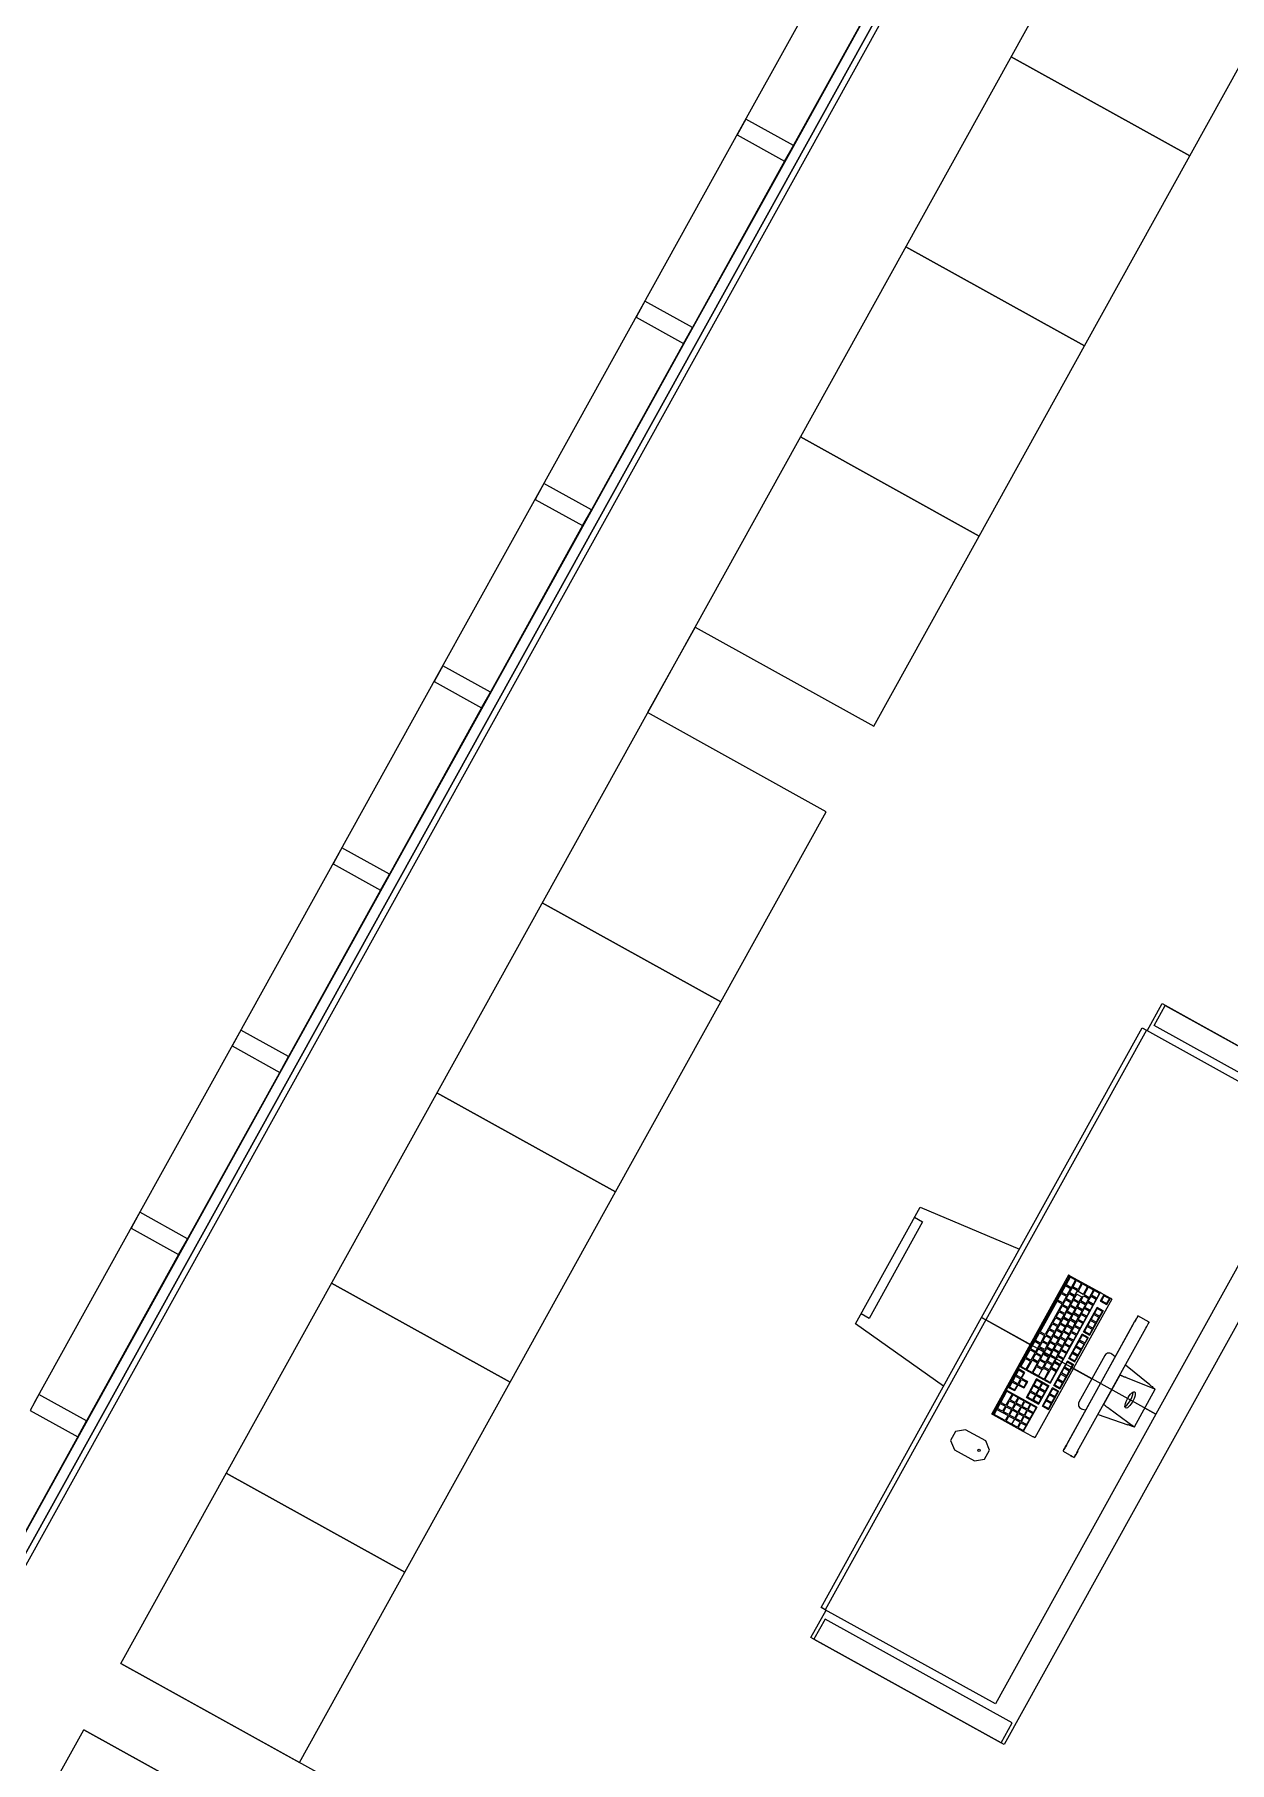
# Model space of a CAD drawing. Header units: metres. Extents: x 2.5 to 42.6, y 0.9 to 31.9.
# Drawn here: x 16.08 to 17.379, y 9.522 to 11.4 of the extents above; entities that cross this region are included whole.
import ezdxf

# ---------------------------------------------------------------- set-up
doc = ezdxf.new("R2010")
doc.units = ezdxf.units.M
doc.layers.add('ARREDI', color=9, linetype='Continuous')
doc.layers.add('PARETI_STRUTTURE', color=7, linetype='Continuous')

msp = doc.modelspace()

# ---------------------------------------------------------------- linework, layer by layer
at = {"layer": 'ARREDI'}
for points in [[(17.1418, 11.376), (17.3361, 11.2684), (17.4506, 11.475)], [(17.0105, 11.4688), (16.9008, 11.2708)], [(17.3361, 11.2684), (17.1419, 11.376)], [(16.9008, 11.2708), (16.791, 11.0728)], [(17.0273, 11.1694), (17.2215, 11.0618), (17.3361, 11.2684)], [(17.2216, 11.0618), (17.0273, 11.1694)], [(16.791, 11.0728), (16.6813, 10.8748)], [(16.9128, 10.9628), (17.107, 10.8551), (17.2215, 11.0618)], [(17.107, 10.8551), (16.9128, 10.9628)], [(16.6813, 10.8748), (16.5715, 10.6768)], [(16.7983, 10.7562), (16.9925, 10.6485), (17.107, 10.8551)], [(16.5715, 10.6768), (16.4618, 10.4788)], [(16.941, 10.5555), (16.7467, 10.6632)], [(16.6322, 10.4565), (16.8264, 10.3489), (16.941, 10.5555)], [(16.4618, 10.4788), (16.352, 10.2808)], [(16.8264, 10.3489), (16.6322, 10.4565)], [(16.5177, 10.2499), (16.7119, 10.1423), (16.8264, 10.3489)], [(17.2898, 10.3176), (17.3061, 10.347)], [(17.3061, 10.347), (17.516, 10.2306)], [(17.1098, 10.0058), (17.2843, 10.3207), (17.289, 10.3181), (17.4737, 10.2157)], [(17.289, 10.3181), (17.1144, 10.0032)], [(17.286, 10.3197), (17.2876, 10.3189)], [(16.352, 10.2807), (16.2423, 10.0827)], [(16.7119, 10.1423), (16.5177, 10.2499)], [(17.516, 10.2306), (17.1343, 9.5418)], [(17.4737, 10.2157), (17.2992, 9.9008)], [(16.4032, 10.0433), (16.5974, 9.9356), (16.7119, 10.1423)], [(16.9727, 9.9989), (17.043, 10.1257)], [(17.043, 10.1257), (17.1511, 10.0803)], [(17.0369, 10.1148), (17.0457, 10.1099), (16.9875, 10.0049)], [(16.2422, 10.0827), (16.1325, 9.8847)], [(17.2512, 10.026), (17.2503, 10.0265), (17.2503, 10.0265), (17.2502, 10.0266), (17.25, 10.0266), (17.2498, 10.0267), (17.2496, 10.0269), (17.2494, 10.027), (17.2429, 10.0306), (17.2408, 10.0317), (17.2387, 10.0329), (17.206, 10.051), (17.2058, 10.0511), (17.2056, 10.0512), (17.2052, 10.0515), (17.2048, 10.0517), (17.2046, 10.0518), (17.2044, 10.0519), (17.2043, 10.052), (17.1208, 9.9011)], [(17.122, 9.9004), (17.2056, 10.0512)], [(17.1516, 9.9524), (17.1515, 9.9525), (17.1514, 9.9525), (17.206, 10.051)], [(17.206, 10.051), (17.1514, 9.9525), (17.1841, 9.9344)], [(17.2016, 10.0414), (17.2063, 10.05)], [(17.2063, 10.05), (17.2118, 10.0469)], [(17.2118, 10.0469), (17.2071, 10.0383)], [(17.2091, 10.0394), (17.2129, 10.0463)], [(17.2129, 10.0463), (17.2184, 10.0433)], [(16.5974, 9.9356), (16.4032, 10.0433)], [(17.2387, 10.0329), (17.1841, 9.9344), (17.168, 9.9434), (17.1516, 9.9524)], [(17.1841, 9.9344), (17.2387, 10.0329)], [(17.1924, 10.0248), (17.1964, 10.0321)], [(17.1964, 10.0321), (17.2019, 10.029)], [(17.197, 10.0331), (17.201, 10.0403)], [(17.2025, 10.03), (17.197, 10.0331)], [(17.2019, 10.029), (17.1979, 10.0218)], [(17.201, 10.0403), (17.2065, 10.0373)], [(17.2071, 10.0383), (17.2016, 10.0414)], [(17.2018, 10.0264), (17.2048, 10.0319)], [(17.2065, 10.0373), (17.2025, 10.03)], [(17.2048, 10.0319), (17.2104, 10.0288)], [(17.2054, 10.0329), (17.2085, 10.0384)], [(17.2109, 10.0298), (17.2054, 10.0329)], [(17.2104, 10.0288), (17.2073, 10.0233)], [(17.2085, 10.0384), (17.214, 10.0354)], [(17.2146, 10.0364), (17.209, 10.0394)], [(17.2101, 10.0258), (17.2131, 10.0313)], [(17.214, 10.0354), (17.2109, 10.0298)], [(17.2131, 10.0313), (17.2186, 10.0283)], [(17.2184, 10.0433), (17.2146, 10.0364)], [(17.2146, 10.0341), (17.2194, 10.0427)], [(17.2202, 10.031), (17.2146, 10.0341)], [(17.2186, 10.0283), (17.2156, 10.0228)], [(17.2175, 10.0239), (17.2206, 10.0294)], [(17.2194, 10.0427), (17.2249, 10.0397)], [(17.2249, 10.0397), (17.2201, 10.031)], [(17.2206, 10.0294), (17.2261, 10.0264)], [(17.2212, 10.0305), (17.226, 10.0391)], [(17.2267, 10.0274), (17.2212, 10.0305)], [(17.2257, 10.0235), (17.2288, 10.029)], [(17.226, 10.0391), (17.2315, 10.036)], [(17.2315, 10.036), (17.2267, 10.0274)], [(17.2288, 10.029), (17.2343, 10.0259)], [(17.2293, 10.03), (17.2324, 10.0355)], [(17.2348, 10.027), (17.2293, 10.03)], [(17.2324, 10.0355), (17.2379, 10.0325)], [(17.2379, 10.0325), (17.2349, 10.0269)], [(17.2429, 10.0306), (17.239, 10.0237), (17.2456, 10.0201)], [(17.2453, 10.0203), (17.2422, 10.022), (17.2391, 10.0237), (17.2429, 10.0306)], [(17.24, 10.0241), (17.2431, 10.0296)], [(17.2431, 10.0296), (17.2486, 10.0265)], [(17.2494, 10.027), (17.2456, 10.0201), (17.2454, 10.0202), (17.2453, 10.0203)], [(17.2456, 10.0201), (17.2494, 10.027)], [(16.9875, 10.0049), (16.9788, 10.0098)], [(17.2512, 10.026), (17.1676, 9.8752), (17.1667, 9.8757), (17.1667, 9.8757), (17.1665, 9.8757), (17.1664, 9.8758), (17.1662, 9.8759), (17.166, 9.8761), (17.1657, 9.8762), (17.1655, 9.8763), (17.1603, 9.8792), (17.1551, 9.8821), (17.1224, 9.9002), (17.1222, 9.9003), (17.122, 9.9004), (17.1216, 9.9006), (17.1212, 9.9008), (17.121, 9.901), (17.1208, 9.9011), (17.1207, 9.9011)], [(17.1733, 9.9904), (17.1918, 10.0238)], [(17.1973, 10.0207), (17.1788, 9.9873)], [(17.1909, 10.0067), (17.194, 10.0122)], [(17.1918, 10.0238), (17.1973, 10.0207)], [(17.1979, 10.0218), (17.1924, 10.0248)], [(17.194, 10.0122), (17.1995, 10.0092)], [(17.1945, 10.0133), (17.1976, 10.0188)], [(17.2001, 10.0102), (17.1945, 10.0133)], [(17.1995, 10.0092), (17.1964, 10.0037)], [(17.1976, 10.0188), (17.2031, 10.0157)], [(17.1982, 10.0198), (17.2012, 10.0253)], [(17.2037, 10.0168), (17.1982, 10.0198)], [(17.1992, 10.0062), (17.2022, 10.0117)], [(17.2031, 10.0157), (17.2001, 10.0102)], [(17.2012, 10.0253), (17.2067, 10.0223)], [(17.2073, 10.0233), (17.2018, 10.0264)], [(17.2022, 10.0117), (17.2077, 10.0087)], [(17.2028, 10.0127), (17.2059, 10.0183)], [(17.2083, 10.0097), (17.2028, 10.0127)], [(17.2067, 10.0223), (17.2037, 10.0168)], [(17.2077, 10.0087), (17.2047, 10.0031)], [(17.2059, 10.0183), (17.2114, 10.0152)], [(17.2064, 10.0193), (17.2095, 10.0248)], [(17.2119, 10.0162), (17.2064, 10.0193)], [(17.2067, 10.0043), (17.2097, 10.0098)], [(17.2114, 10.0152), (17.2083, 10.0097)], [(17.2095, 10.0248), (17.215, 10.0217)], [(17.2097, 10.0098), (17.2152, 10.0068)], [(17.2156, 10.0228), (17.2101, 10.0258)], [(17.2103, 10.0108), (17.2134, 10.0164)], [(17.2158, 10.0078), (17.2103, 10.0108)], [(17.215, 10.0217), (17.2119, 10.0162)], [(17.2134, 10.0164), (17.2189, 10.0133)], [(17.2139, 10.0174), (17.217, 10.0229)], [(17.2194, 10.0143), (17.2139, 10.0174)], [(17.2148, 10.0038), (17.2179, 10.0093)], [(17.2189, 10.0133), (17.2158, 10.0078)], [(17.217, 10.0229), (17.2225, 10.0198)], [(17.2231, 10.0209), (17.2176, 10.0239)], [(17.2179, 10.0093), (17.2234, 10.0063)], [(17.2185, 10.0104), (17.2215, 10.0159)], [(17.224, 10.0073), (17.2185, 10.0104)], [(17.2225, 10.0198), (17.2194, 10.0143)], [(17.2268, 9.9869), (17.2237, 9.9886), (17.2205, 9.9903), (17.2352, 10.0168), (17.2384, 10.0151), (17.2415, 10.0134)], [(17.2215, 10.0159), (17.227, 10.0128)], [(17.2221, 10.0169), (17.2251, 10.0224)], [(17.2276, 10.0139), (17.2221, 10.0169)], [(17.2261, 10.0264), (17.2231, 10.0209)], [(17.227, 10.0128), (17.224, 10.0073)], [(17.2251, 10.0224), (17.2306, 10.0194)], [(17.2312, 10.0204), (17.2257, 10.0235)], [(17.2415, 10.0134), (17.2416, 10.0133), (17.2418, 10.0132), (17.2271, 9.9867), (17.2269, 9.9868), (17.2268, 9.9869)], [(17.2307, 10.0194), (17.2276, 10.0139)], [(17.2288, 10.0038), (17.2318, 10.0093)], [(17.2343, 10.0259), (17.2312, 10.0204)], [(17.2318, 10.0093), (17.2373, 10.0062)], [(17.2324, 10.0103), (17.2354, 10.0158)], [(17.2379, 10.0072), (17.2324, 10.0103)], [(17.2354, 10.0158), (17.2409, 10.0128)], [(17.241, 10.0128), (17.2379, 10.0072)], [(17.2455, 10.021), (17.24, 10.0241)], [(17.2486, 10.0265), (17.2455, 10.021)], [(16.9353, 9.6909), (17.1098, 10.0058), (17.1144, 10.0032), (17.163, 9.9763)], [(17.1144, 10.0032), (16.9399, 9.6883)], [(17.0685, 9.9312), (16.9727, 9.9989)], [(17.2992, 9.9008), (17.1144, 10.0032), (17.1098, 10.0058)], [(17.1682, 9.9811), (17.1727, 9.9893)], [(17.1727, 9.9893), (17.1782, 9.9863)], [(17.1788, 9.9873), (17.1733, 9.9904)], [(17.18, 9.9871), (17.1831, 9.9926)], [(17.1831, 9.9926), (17.1886, 9.9896)], [(17.1837, 9.9936), (17.1867, 9.9992)], [(17.1892, 9.9906), (17.1837, 9.9936)], [(17.1886, 9.9896), (17.1855, 9.984)], [(17.1867, 9.9992), (17.1922, 9.9961)], [(17.1873, 10.0002), (17.1903, 10.0057)], [(17.1928, 9.9971), (17.1873, 10.0002)], [(17.1883, 9.9866), (17.1913, 9.9921)], [(17.1922, 9.9961), (17.1892, 9.9906)], [(17.1903, 10.0057), (17.1959, 10.0026)], [(17.1964, 10.0037), (17.1909, 10.0067)], [(17.1913, 9.9921), (17.1969, 9.989)], [(17.1919, 9.9931), (17.195, 9.9986)], [(17.1974, 9.9901), (17.1919, 9.9931)], [(17.1959, 10.0026), (17.1928, 9.9971)], [(17.195, 9.9986), (17.2005, 9.9956)], [(17.1955, 9.9997), (17.1986, 10.0052)], [(17.2011, 9.9966), (17.1955, 9.9997)], [(17.1958, 9.9847), (17.1988, 9.9902)], [(17.2005, 9.9956), (17.1974, 9.9901)], [(17.1986, 10.0052), (17.2041, 10.0021)], [(17.1988, 9.8616), (17.1993, 9.8626), (17.2001, 9.864), (17.201, 9.8656), (17.2019, 9.8672), (17.2761, 10.0011), (17.277, 10.0028), (17.2779, 10.0044), (17.2787, 10.0057), (17.2792, 10.0068), (17.2796, 10.0074), (17.2797, 10.0076)], [(17.1988, 9.9902), (17.2044, 9.9871)], [(17.2047, 10.0031), (17.1992, 10.0062)], [(17.1994, 9.9912), (17.2025, 9.9967)], [(17.2049, 9.9882), (17.1994, 9.9912)], [(17.2041, 10.0021), (17.2011, 9.9966)], [(17.2025, 9.9967), (17.208, 9.9937)], [(17.203, 9.9978), (17.2061, 10.0033)], [(17.2086, 9.9947), (17.203, 9.9978)], [(17.2031, 9.8694), (17.2749, 9.9989)], [(17.204, 9.9842), (17.207, 9.9897)], [(17.208, 9.9937), (17.2049, 9.9882)], [(17.2061, 10.0033), (17.2116, 10.0002)], [(17.2122, 10.0012), (17.2067, 10.0043)], [(17.207, 9.9897), (17.2125, 9.9867)], [(17.2076, 9.9907), (17.2106, 9.9963)], [(17.2131, 9.9877), (17.2076, 9.9907)], [(17.2116, 10.0002), (17.2086, 9.9947)], [(17.2106, 9.9963), (17.2161, 9.9932)], [(17.2112, 9.9973), (17.2143, 10.0028)], [(17.2167, 9.9942), (17.2112, 9.9973)], [(17.2152, 10.0068), (17.2122, 10.0012)], [(17.2162, 9.9932), (17.2131, 9.9877)], [(17.2141, 9.8605), (17.2883, 9.9943), (17.2893, 9.996), (17.2901, 9.9976), (17.2909, 9.9989), (17.2915, 10), (17.2918, 10.0006), (17.292, 10.0009), (17.2797, 10.0076)], [(17.2143, 10.0028), (17.2198, 9.9997)], [(17.2203, 10.0008), (17.2148, 10.0038)], [(17.2198, 9.9997), (17.2167, 9.9942)], [(17.2234, 10.0063), (17.2204, 10.0008)], [(17.2215, 9.9907), (17.2246, 9.9962)], [(17.227, 9.9876), (17.2215, 9.9907)], [(17.2246, 9.9962), (17.2301, 9.9931)], [(17.2251, 9.9972), (17.2282, 10.0027)], [(17.2306, 9.9942), (17.2251, 9.9972)], [(17.2301, 9.9931), (17.227, 9.9876)], [(17.2282, 10.0027), (17.2337, 9.9997)], [(17.2343, 10.0007), (17.2288, 10.0038)], [(17.2337, 9.9997), (17.2306, 9.9942)], [(17.2373, 10.0062), (17.2343, 10.0007)], [(17.2792, 10.0068), (17.2787, 10.0057), (17.2779, 10.0044), (17.277, 10.0028), (17.2761, 10.0011)], [(17.2883, 9.9943), (17.2893, 9.996), (17.2902, 9.9976), (17.2909, 9.9989), (17.2915, 10)], [(17.1578, 9.9625), (17.1624, 9.9708)], [(17.1624, 9.9708), (17.1679, 9.9677)], [(17.163, 9.9718), (17.1676, 9.98)], [(17.1685, 9.9687), (17.163, 9.9718)], [(17.1676, 9.9801), (17.1731, 9.977)], [(17.1737, 9.978), (17.1681, 9.9811)], [(17.1731, 9.977), (17.1685, 9.9687)], [(17.1692, 9.9675), (17.1722, 9.973)], [(17.1722, 9.973), (17.1777, 9.9699)], [(17.1728, 9.974), (17.1758, 9.9795)], [(17.1783, 9.971), (17.1728, 9.974)], [(17.1782, 9.9863), (17.1737, 9.978)], [(17.1758, 9.9795), (17.1813, 9.9765)], [(17.1764, 9.9806), (17.1795, 9.9861)], [(17.1819, 9.9775), (17.1764, 9.9806)], [(17.1774, 9.9669), (17.1805, 9.9725)], [(17.1813, 9.9765), (17.1783, 9.971)], [(17.1795, 9.9861), (17.185, 9.983)], [(17.1855, 9.984), (17.18, 9.9871)], [(17.1805, 9.9725), (17.186, 9.9694)], [(17.181, 9.9735), (17.1841, 9.979)], [(17.1866, 9.9704), (17.181, 9.9735)], [(17.185, 9.983), (17.1819, 9.9775)], [(17.1841, 9.979), (17.1896, 9.9759)], [(17.1847, 9.98), (17.1877, 9.9855)], [(17.1902, 9.977), (17.1847, 9.98)], [(17.1849, 9.965), (17.188, 9.9706)], [(17.1896, 9.9759), (17.1866, 9.9704)], [(17.1877, 9.9855), (17.1932, 9.9825)], [(17.188, 9.9706), (17.1935, 9.9675)], [(17.1938, 9.9835), (17.1883, 9.9866)], [(17.1885, 9.9716), (17.1916, 9.9771)], [(17.1941, 9.9685), (17.1885, 9.9716)], [(17.1932, 9.9825), (17.1902, 9.977)], [(17.1916, 9.9771), (17.1971, 9.974)], [(17.1922, 9.9781), (17.1952, 9.9836)], [(17.1977, 9.9751), (17.1922, 9.9781)], [(17.1969, 9.989), (17.1938, 9.9835)], [(17.1971, 9.974), (17.1941, 9.9685)], [(17.1952, 9.9836), (17.2007, 9.9806)], [(17.2013, 9.9816), (17.1958, 9.9847)], [(17.1967, 9.9711), (17.1998, 9.9766)], [(17.2022, 9.9681), (17.1967, 9.9711)], [(17.2007, 9.9806), (17.1977, 9.9751)], [(17.1998, 9.9766), (17.2053, 9.9736)], [(17.2003, 9.9777), (17.2034, 9.9832)], [(17.2058, 9.9746), (17.2003, 9.9777)], [(17.2044, 9.9871), (17.2013, 9.9816)], [(17.2053, 9.9736), (17.2022, 9.968)], [(17.2034, 9.9832), (17.2089, 9.9801)], [(17.2095, 9.9811), (17.204, 9.9842)], [(17.2106, 9.9578), (17.2075, 9.9595), (17.2044, 9.9612), (17.2191, 9.9877), (17.2222, 9.986), (17.2253, 9.9843)], [(17.2256, 9.9841), (17.2191, 9.9877), (17.2044, 9.9612), (17.211, 9.9576), (17.2122, 9.9599)], [(17.2089, 9.9801), (17.2058, 9.9746)], [(17.209, 9.9681), (17.2121, 9.9736)], [(17.2125, 9.9867), (17.2095, 9.9811)], [(17.2253, 9.9843), (17.2255, 9.9842), (17.2257, 9.9841), (17.2109, 9.9576), (17.2108, 9.9577), (17.2106, 9.9578)], [(17.2121, 9.9736), (17.2176, 9.9706)], [(17.2124, 9.9603), (17.2256, 9.9841)], [(17.2126, 9.9747), (17.2157, 9.9802)], [(17.2181, 9.9716), (17.2126, 9.9747)], [(17.2176, 9.9706), (17.2145, 9.9651)], [(17.2157, 9.9802), (17.2212, 9.9771)], [(17.2163, 9.9812), (17.2193, 9.9867)], [(17.2218, 9.9782), (17.2163, 9.9812)], [(17.2212, 9.9771), (17.2181, 9.9716)], [(17.2193, 9.9867), (17.2248, 9.9837)], [(17.2248, 9.9837), (17.2218, 9.9781)], [(17.1525, 9.9528), (17.1573, 9.9615)], [(17.158, 9.9498), (17.1525, 9.9528)], [(17.1573, 9.9615), (17.1628, 9.9584)], [(17.1634, 9.9594), (17.1578, 9.9625)], [(17.1628, 9.9584), (17.158, 9.9498)], [(17.159, 9.9492), (17.165, 9.9599)], [(17.1679, 9.9677), (17.1634, 9.9594)], [(17.1705, 9.9568), (17.1646, 9.9462)], [(17.165, 9.9599), (17.1705, 9.9568)], [(17.1655, 9.9609), (17.1686, 9.9664)], [(17.171, 9.9579), (17.1655, 9.9609)], [(17.1656, 9.9456), (17.1696, 9.9528)], [(17.1686, 9.9664), (17.1741, 9.9634)], [(17.1747, 9.9644), (17.1692, 9.9675)], [(17.1696, 9.9528), (17.1757, 9.9494), (17.1761, 9.9492)], [(17.1702, 9.9539), (17.1732, 9.9594)], [(17.1757, 9.9508), (17.1702, 9.9539)], [(17.1741, 9.9634), (17.171, 9.9579)], [(17.1732, 9.9594), (17.1787, 9.9563)], [(17.1738, 9.9604), (17.1768, 9.9659)], [(17.1793, 9.9573), (17.1738, 9.9604)], [(17.1777, 9.9699), (17.1747, 9.9644)], [(17.1787, 9.9563), (17.1757, 9.9508)], [(17.1768, 9.9659), (17.1824, 9.9629)], [(17.1829, 9.9639), (17.1774, 9.9669)], [(17.1777, 9.952), (17.1807, 9.9575)], [(17.1832, 9.9489), (17.1777, 9.952)], [(17.1824, 9.9629), (17.1793, 9.9573)], [(17.1807, 9.9575), (17.1862, 9.9544)], [(17.1813, 9.9585), (17.1843, 9.964)], [(17.1868, 9.9554), (17.1813, 9.9585)], [(17.186, 9.9694), (17.1829, 9.9639)], [(17.1862, 9.9544), (17.1832, 9.9489)], [(17.1843, 9.964), (17.1899, 9.961)], [(17.1904, 9.962), (17.1849, 9.965)], [(17.1858, 9.9515), (17.1889, 9.957)], [(17.1899, 9.961), (17.1868, 9.9554)], [(17.1945, 9.9287), (17.1914, 9.9304), (17.1883, 9.9321), (17.203, 9.9586), (17.2061, 9.9569), (17.2092, 9.9552)], [(17.1889, 9.957), (17.1944, 9.9539)], [(17.1894, 9.958), (17.1925, 9.9635)], [(17.1949, 9.955), (17.1894, 9.958)], [(17.1935, 9.9675), (17.1904, 9.962)], [(17.1944, 9.9539), (17.1913, 9.9484)], [(17.1925, 9.9635), (17.198, 9.9605)], [(17.1931, 9.9646), (17.1961, 9.9701)], [(17.1986, 9.9615), (17.1931, 9.9646)], [(17.2092, 9.9552), (17.2094, 9.9551), (17.2095, 9.955), (17.1948, 9.9285), (17.1947, 9.9286), (17.1945, 9.9287)], [(17.198, 9.9605), (17.195, 9.955)], [(17.1961, 9.9701), (17.2016, 9.967)], [(17.2016, 9.967), (17.1986, 9.9615)], [(17.2001, 9.9521), (17.2032, 9.9576)], [(17.2056, 9.949), (17.2001, 9.9521)], [(17.2032, 9.9576), (17.2087, 9.9546)], [(17.2054, 9.9616), (17.2084, 9.9671)], [(17.2109, 9.9585), (17.2054, 9.9616)], [(17.2087, 9.9546), (17.2056, 9.949)], [(17.2084, 9.9671), (17.2139, 9.964)], [(17.2145, 9.9651), (17.209, 9.9681)], [(17.2139, 9.964), (17.2109, 9.9585)], [(17.2438, 9.9647), (17.2156, 9.9139)], [(17.2551, 9.9631), (17.2513, 9.9662), (17.2502, 9.9668), (17.2491, 9.9672), (17.2478, 9.9673), (17.2466, 9.9671), (17.2455, 9.9665), (17.2445, 9.9657), (17.2438, 9.9647)], [(17.2981, 9.9281), (17.2956, 9.9291), (17.296, 9.93), (17.2956, 9.9304), (17.2949, 9.9309), (17.2942, 9.9314), (17.2934, 9.9321), (17.2926, 9.9327), (17.2661, 9.9542)], [(16.2886, 9.8367), (16.4829, 9.729), (16.5974, 9.9356)], [(17.1391, 9.9299), (17.139, 9.9299), (17.1389, 9.93), (17.15, 9.95), (17.1501, 9.9499), (17.1502, 9.9498)], [(17.1502, 9.9498), (17.1534, 9.9481), (17.1565, 9.9463), (17.1529, 9.9398), (17.1562, 9.938), (17.1595, 9.9362), (17.1556, 9.9293), (17.1524, 9.9311), (17.1491, 9.9329), (17.1455, 9.9264), (17.1423, 9.9281), (17.1391, 9.9299)], [(17.14, 9.9303), (17.1431, 9.9358)], [(17.1431, 9.9358), (17.1486, 9.9327)], [(17.1436, 9.9368), (17.1467, 9.9423)], [(17.1491, 9.9338), (17.1436, 9.9368)], [(17.1467, 9.9423), (17.1522, 9.9393)], [(17.1472, 9.9434), (17.1503, 9.9489)], [(17.1528, 9.9403), (17.1472, 9.9434)], [(17.1522, 9.9393), (17.1491, 9.9338)], [(17.1502, 9.9332), (17.1532, 9.9387)], [(17.1557, 9.9302), (17.1502, 9.9332)], [(17.1503, 9.9489), (17.1558, 9.9458)], [(17.1558, 9.9458), (17.1528, 9.9403)], [(17.1532, 9.9387), (17.1587, 9.9357)], [(17.1587, 9.9357), (17.1557, 9.9301)], [(17.1646, 9.9462), (17.159, 9.9492)], [(17.1776, 9.9389), (17.1717, 9.9422), (17.1656, 9.9456)], [(17.1669, 9.9325), (17.1699, 9.938)], [(17.1699, 9.938), (17.1754, 9.9349)], [(17.1717, 9.9422), (17.1757, 9.9494)], [(17.1754, 9.935), (17.1724, 9.9294)], [(17.1732, 9.929), (17.1763, 9.9345)], [(17.1761, 9.9492), (17.1771, 9.9509)], [(17.1763, 9.9345), (17.1819, 9.9314)], [(17.1771, 9.9509), (17.1826, 9.9479)], [(17.1826, 9.9479), (17.1776, 9.9389)], [(17.1785, 9.9384), (17.1852, 9.9505)], [(17.1841, 9.9353), (17.1785, 9.9384)], [(17.1908, 9.9474), (17.1841, 9.9353)], [(17.1852, 9.9505), (17.1907, 9.9474)], [(17.1913, 9.9484), (17.1858, 9.9515)], [(17.1892, 9.9325), (17.1923, 9.938)], [(17.1923, 9.938), (17.1978, 9.9349)], [(17.1929, 9.939), (17.1959, 9.9445)], [(17.1984, 9.936), (17.1929, 9.939)], [(17.1978, 9.9349), (17.1948, 9.9294)], [(17.1959, 9.9445), (17.2014, 9.9415)], [(17.1965, 9.9456), (17.1996, 9.9511)], [(17.202, 9.9425), (17.1965, 9.9456)], [(17.2014, 9.9415), (17.1984, 9.936)], [(17.1996, 9.9511), (17.2051, 9.948)], [(17.2051, 9.948), (17.202, 9.9425)], [(17.2094, 9.9506), (17.2297, 9.9393)], [(17.2627, 9.9422), (17.2619, 9.9425), (17.261, 9.9429), (17.26, 9.9433), (17.2424, 9.9115)], [(17.2667, 9.9406), (17.2661, 9.9409), (17.2652, 9.9412), (17.2641, 9.9416), (17.2628, 9.9421), (17.2615, 9.9427), (17.26, 9.9433)], [(17.2982, 9.9281), (17.2666, 9.9406)], [(17.1224, 9.9002), (17.1371, 9.9267), (17.1372, 9.9267), (17.1373, 9.9266)], [(17.1551, 9.8821), (17.1698, 9.9086), (17.1371, 9.9267), (17.1224, 9.9002)], [(17.1306, 9.9136), (17.1373, 9.9257)], [(17.1429, 9.9226), (17.1362, 9.9105)], [(17.1372, 9.91), (17.1402, 9.9155)], [(17.1373, 9.9266), (17.1537, 9.9175), (17.1698, 9.9086), (17.1551, 9.8821)], [(17.1373, 9.9257), (17.1429, 9.9226)], [(17.1455, 9.9272), (17.14, 9.9303)], [(17.1402, 9.9155), (17.1458, 9.9124)], [(17.1408, 9.9166), (17.1439, 9.9221)], [(17.1464, 9.9134), (17.1408, 9.9166)], [(17.1439, 9.9221), (17.1495, 9.919)], [(17.1486, 9.9327), (17.1455, 9.9272)], [(17.1495, 9.919), (17.1464, 9.9134)], [(17.1473, 9.9129), (17.1504, 9.9184)], [(17.1504, 9.9184), (17.156, 9.9153)], [(17.156, 9.9153), (17.153, 9.9098)], [(17.1539, 9.9093), (17.1569, 9.9148)], [(17.1569, 9.9148), (17.1626, 9.9117)], [(17.1596, 9.9194), (17.1627, 9.9249)], [(17.1651, 9.9164), (17.1596, 9.9194)], [(17.1627, 9.9249), (17.1682, 9.9219)], [(17.1688, 9.9229), (17.1632, 9.926)], [(17.1633, 9.926), (17.1663, 9.9315)], [(17.1682, 9.9219), (17.1651, 9.9164)], [(17.166, 9.9159), (17.169, 9.9214)], [(17.1716, 9.9128), (17.166, 9.9159)], [(17.1663, 9.9315), (17.1718, 9.9284)], [(17.1724, 9.9294), (17.1669, 9.9325)], [(17.1718, 9.9284), (17.1688, 9.9229)], [(17.169, 9.9214), (17.1746, 9.9183)], [(17.1696, 9.9224), (17.1727, 9.9279)], [(17.1752, 9.9193), (17.1696, 9.9224)], [(17.1746, 9.9183), (17.1716, 9.9128)], [(17.1727, 9.9279), (17.1782, 9.9248)], [(17.1788, 9.9259), (17.1732, 9.929)], [(17.1783, 9.9248), (17.1752, 9.9193)], [(17.182, 9.9061), (17.1789, 9.9078), (17.1758, 9.9096), (17.1868, 9.9295), (17.19, 9.9278), (17.1931, 9.9261)], [(17.1767, 9.9099), (17.1798, 9.9154)], [(17.1819, 9.9314), (17.1788, 9.9259)], [(17.1798, 9.9154), (17.1853, 9.9124)], [(17.1804, 9.9165), (17.1834, 9.922)], [(17.1859, 9.9134), (17.1804, 9.9165)], [(17.1931, 9.9261), (17.1932, 9.926), (17.1934, 9.9259), (17.1823, 9.9059), (17.1822, 9.906), (17.182, 9.9061)], [(17.1834, 9.922), (17.1889, 9.9189)], [(17.184, 9.923), (17.1871, 9.9285)], [(17.1895, 9.92), (17.184, 9.923)], [(17.1889, 9.9189), (17.1859, 9.9134)], [(17.187, 9.9285), (17.1926, 9.9255)], [(17.1948, 9.9294), (17.1892, 9.9325)], [(17.1926, 9.9255), (17.1895, 9.9199)], [(17.2758, 9.887), (17.2985, 9.9279)], [(17.2926, 9.9327), (17.2938, 9.9318), (17.295, 9.9308), (17.296, 9.93), (17.2969, 9.9292), (17.2977, 9.9286), (17.2982, 9.9282), (17.2981, 9.9281)], [(17.296, 9.93), (17.2982, 9.9282)], [(17.2985, 9.9279), (17.2985, 9.928), (17.2982, 9.9281)], [(17.1234, 9.9006), (17.1264, 9.9061)], [(17.1355, 9.8938), (17.1234, 9.9006)], [(17.2992, 9.9008), (17.1247, 9.5859)], [(17.1264, 9.9061), (17.1386, 9.8993)], [(17.127, 9.9071), (17.1301, 9.9126)], [(17.1326, 9.904), (17.127, 9.9071)], [(17.1301, 9.9126), (17.1357, 9.9095)], [(17.1362, 9.9105), (17.1306, 9.9136)], [(17.1357, 9.9095), (17.1326, 9.904)], [(17.1336, 9.9035), (17.1366, 9.909)], [(17.1392, 9.9004), (17.1336, 9.9035)], [(17.1386, 9.8993), (17.1355, 9.8938)], [(17.1365, 9.8933), (17.1395, 9.8988)], [(17.1366, 9.909), (17.1422, 9.9059)], [(17.1428, 9.9069), (17.1372, 9.91)], [(17.1422, 9.9059), (17.1392, 9.9004)], [(17.1395, 9.8988), (17.1458, 9.8954), (17.1517, 9.8921)], [(17.1401, 9.8998), (17.1432, 9.9054)], [(17.1457, 9.8967), (17.1401, 9.8998)], [(17.1458, 9.9124), (17.1428, 9.9069)], [(17.1431, 9.9054), (17.1488, 9.9022)], [(17.1437, 9.9064), (17.1468, 9.9119)], [(17.1493, 9.9033), (17.1437, 9.9064)], [(17.1488, 9.9022), (17.1457, 9.8967)], [(17.1466, 9.8962), (17.1497, 9.9017)], [(17.1523, 9.8931), (17.1466, 9.8962)], [(17.1468, 9.9119), (17.1524, 9.9088)], [(17.153, 9.9098), (17.1474, 9.9129)], [(17.1524, 9.9088), (17.1493, 9.9033)], [(17.1497, 9.9017), (17.1553, 9.8986)], [(17.1503, 9.9028), (17.1533, 9.9083)], [(17.1559, 9.8997), (17.1503, 9.9028)], [(17.1553, 9.8986), (17.1523, 9.8931)], [(17.1531, 9.8926), (17.1561, 9.8982)], [(17.1533, 9.9083), (17.1589, 9.9052)], [(17.1595, 9.9062), (17.1539, 9.9093)], [(17.1589, 9.9052), (17.1559, 9.8996)], [(17.1561, 9.8982), (17.1617, 9.8951)], [(17.1567, 9.8992), (17.1598, 9.9047)], [(17.1623, 9.8961), (17.1567, 9.8992)], [(17.1626, 9.9117), (17.1595, 9.9062)], [(17.1598, 9.9047), (17.1654, 9.9016)], [(17.1603, 9.9057), (17.1634, 9.9112)], [(17.1659, 9.9026), (17.1603, 9.9057)], [(17.1654, 9.9016), (17.1623, 9.8961)], [(17.1634, 9.9112), (17.169, 9.9081)], [(17.169, 9.9081), (17.166, 9.9026)], [(17.1823, 9.9069), (17.1767, 9.9099)], [(17.1853, 9.9124), (17.1823, 9.9069)], [(17.2156, 9.9139), (17.2152, 9.9128), (17.215, 9.9115), (17.2151, 9.9103), (17.2156, 9.9091), (17.2163, 9.9081), (17.2172, 9.9073), (17.2184, 9.9068), (17.2229, 9.9052)], [(17.2364, 9.9006), (17.2686, 9.8894)], [(17.2424, 9.9115), (17.2437, 9.9106), (17.2449, 9.9097), (17.246, 9.9089), (17.2469, 9.9082), (17.2477, 9.9077), (17.2482, 9.9073)], [(17.2482, 9.9073), (17.2755, 9.8872)], [(17.2869, 9.9076), (17.2992, 9.9008)], [(16.1325, 9.8847), (16.0227, 9.6867)], [(17.1142, 9.8719), (17.0923, 9.884), (17.0813, 9.8822), (17.0759, 9.8724), (17.0802, 9.8621)], [(17.1486, 9.8866), (17.1427, 9.8899), (17.1365, 9.8933)], [(17.1427, 9.8899), (17.1458, 9.8954)], [(17.1517, 9.8921), (17.1486, 9.8866)], [(17.1495, 9.8861), (17.1525, 9.8916)], [(17.1551, 9.883), (17.1495, 9.8861)], [(17.1525, 9.8916), (17.1581, 9.8885)], [(17.1587, 9.8895), (17.1531, 9.8926)], [(17.1581, 9.8885), (17.1551, 9.883)], [(17.1618, 9.895), (17.1587, 9.8895)], [(17.2733, 9.8889), (17.2755, 9.8872), (17.2754, 9.8871), (17.2748, 9.8873), (17.2739, 9.8876), (17.2728, 9.888), (17.2715, 9.8885), (17.2701, 9.889), (17.2686, 9.8895)], [(17.2686, 9.8895), (17.2696, 9.8891), (17.2706, 9.8888), (17.2715, 9.8885), (17.2722, 9.8882), (17.2728, 9.888), (17.2733, 9.8889)], [(17.2754, 9.8871), (17.2728, 9.888)], [(17.2755, 9.8872), (17.2758, 9.887), (17.2758, 9.887)], [(17.0802, 9.8621), (17.102, 9.85)], [(17.102, 9.85), (17.113, 9.8518), (17.1184, 9.8616), (17.1142, 9.8719)], [(17.2019, 9.8672), (17.201, 9.8655), (17.2001, 9.864), (17.1993, 9.8626), (17.1988, 9.8616), (17.1984, 9.8609), (17.1983, 9.8607), (17.2105, 9.8539)], [(17.2142, 9.8605), (17.2132, 9.8588), (17.2123, 9.8572), (17.2116, 9.8558), (17.211, 9.8548), (17.2106, 9.8541), (17.2105, 9.8539)], [(17.2124, 9.8574), (17.2132, 9.8588), (17.2142, 9.8605)], [(17.2061, 9.8563), (17.206, 9.8561), (17.2061, 9.8561), (17.2062, 9.856), (17.2063, 9.8559), (17.2065, 9.8558), (17.2068, 9.8557), (17.207, 9.8555), (17.2073, 9.8554), (17.2076, 9.8552), (17.2078, 9.8551), (17.208, 9.855), (17.208, 9.855), (17.2081, 9.855), (17.208, 9.855), (17.208, 9.855), (17.2078, 9.8551), (17.2076, 9.8552), (17.2073, 9.8554), (17.207, 9.8555), (17.2068, 9.8557), (17.2065, 9.8558), (17.2063, 9.8559), (17.2062, 9.856), (17.2061, 9.8561), (17.206, 9.8561)], [(17.2081, 9.855), (17.2082, 9.8552)], [(17.211, 9.8548), (17.2116, 9.8558), (17.2123, 9.8572)], [(16.4829, 9.729), (16.2886, 9.8367)], [(16.1741, 9.63), (16.3683, 9.5224), (16.4829, 9.729)], [(17.1247, 9.5859), (16.9399, 9.6883), (16.9353, 9.6909)], [(16.9385, 9.6891), (16.937, 9.6899)], [(16.9243, 9.6582), (16.9408, 9.6878)], [(17.1343, 9.5418), (16.9243, 9.6582)]]:
    msp.add_lwpolyline(points, dxfattribs=at)
for points in [[(16.9008, 11.2708), (17.0105, 11.4688), (17.0102, 11.469), (16.9004, 11.271)], [(16.791, 11.0728), (16.9008, 11.2708), (16.9004, 11.271), (16.7907, 11.073)], [(16.6813, 10.8748), (16.791, 11.0728), (16.7907, 11.073), (16.6809, 10.875)], [(16.5715, 10.6768), (16.6813, 10.8748), (16.6809, 10.875), (16.5712, 10.677)], [(16.4618, 10.4788), (16.5715, 10.6768), (16.5712, 10.677), (16.4614, 10.479)], [(16.352, 10.2807), (16.4618, 10.4788), (16.4614, 10.479), (16.3517, 10.2809)], [(17.5006, 10.2105), (17.2973, 10.3233), (17.3094, 10.3451), (17.5128, 10.2324)], [(16.2422, 10.0827), (16.352, 10.2807), (16.3517, 10.2809), (16.2419, 10.0829)], [(16.1325, 9.8847), (16.2422, 10.0827), (16.2419, 10.0829), (16.1321, 9.8849)], [(17.2418, 10.0132), (17.2352, 10.0168), (17.2205, 9.9903), (17.2271, 9.9867)], [(17.1948, 9.9285), (17.2095, 9.955), (17.203, 9.9586), (17.1883, 9.9321)], [(17.1565, 9.9463), (17.15, 9.95), (17.1389, 9.93), (17.1455, 9.9264), (17.1491, 9.9329), (17.1556, 9.9293), (17.1595, 9.9362), (17.1529, 9.9398)], [(17.1696, 9.9391), (17.1762, 9.9354), (17.1827, 9.9318), (17.1716, 9.9119), (17.1651, 9.9155), (17.1586, 9.9191)], [(17.1827, 9.9318), (17.1696, 9.9391), (17.1586, 9.9191), (17.1716, 9.9119)], [(17.1823, 9.9059), (17.1934, 9.9259), (17.1868, 9.9295), (17.1758, 9.9096)], [(17.2663, 9.9076), (17.2658, 9.9082), (17.2656, 9.9093), (17.2657, 9.9108), (17.2661, 9.9126), (17.2668, 9.9147), (17.2678, 9.9168), (17.2689, 9.9189), (17.2702, 9.9209), (17.2716, 9.9226), (17.2729, 9.9239), (17.2742, 9.9248), (17.2752, 9.9252), (17.276, 9.9251), (17.2766, 9.9244), (17.2768, 9.9233), (17.2767, 9.9218), (17.2763, 9.92), (17.2756, 9.918), (17.2746, 9.9158), (17.2734, 9.9137), (17.2721, 9.9117), (17.2708, 9.9101), (17.2694, 9.9087), (17.2682, 9.9078), (17.2672, 9.9075)], [(16.0227, 9.6867), (16.1325, 9.8847), (16.1321, 9.8849), (16.0224, 9.6869)], [(17.1431, 9.5655), (16.9397, 9.6782), (16.9276, 9.6564), (17.131, 9.5437)]]:
    msp.add_lwpolyline(points, close=True, dxfattribs=at)
msp.add_circle((17.107, 9.8615), 0.00124, dxfattribs=at)
msp.add_arc((17.2513, 9.9273), 0.0233, 308.7002, 353.3041, dxfattribs=at)
at = {"layer": 'PARETI_STRUTTURE'}
for points in [[(17.3184, 12.0012), (15.5126, 8.7432)], [(15.5126, 8.7432), (17.3184, 12.0012)], [(17.28, 11.9185), (15.9333, 9.4889), (15.9974, 9.4534)], [(16.1741, 9.63), (17.3709, 11.7893)], [(16.8488, 11.2997), (16.9585, 11.4977)], [(17.0054, 11.4604), (16.9052, 11.2796)], [(16.739, 11.1016), (16.8488, 11.2997)], [(16.8957, 11.2624), (16.7954, 11.0816)], [(16.6293, 10.9036), (16.739, 11.1016)], [(16.7859, 11.0644), (16.6857, 10.8836)], [(16.5195, 10.7056), (16.6293, 10.9036)], [(16.6761, 10.8664), (16.5759, 10.6856)], [(16.7983, 10.7562), (16.7467, 10.6632)], [(16.4098, 10.5076), (16.5195, 10.7056)], [(16.5664, 10.6684), (16.4662, 10.4876)], [(16.3, 10.3096), (16.4098, 10.5076)], [(16.4566, 10.4703), (16.3564, 10.2896)], [(16.1902, 10.1116), (16.3, 10.3096)], [(16.3469, 10.2723), (16.2467, 10.0915)], [(16.0805, 9.9135), (16.1902, 10.1116)], [(16.2371, 10.0743), (16.1369, 9.8935)], [(16.1274, 9.8763), (16.0272, 9.6955)], [(17.5564, 8.8639), (16.1741, 9.63)], [(16.0577, 9.42), (16.134, 9.5577)], [(16.134, 9.5577), (17.5164, 8.7915)], [(17.5129, 8.7935), (16.134, 9.5577)]]:
    msp.add_lwpolyline(points, dxfattribs=at)
for points in [[(16.8957, 11.2624), (16.9052, 11.2796), (16.8535, 11.3083), (16.844, 11.291)], [(16.7859, 11.0644), (16.7954, 11.0816), (16.7438, 11.1102), (16.7342, 11.093)], [(16.6761, 10.8664), (16.6857, 10.8836), (16.634, 10.9122), (16.6245, 10.895)], [(16.5664, 10.6684), (16.5759, 10.6856), (16.5243, 10.7142), (16.5147, 10.697)], [(16.4566, 10.4703), (16.4662, 10.4876), (16.4145, 10.5162), (16.405, 10.499)], [(16.3469, 10.2723), (16.3564, 10.2896), (16.3048, 10.3182), (16.2952, 10.301)], [(16.2371, 10.0743), (16.2467, 10.0915), (16.195, 10.1202), (16.1855, 10.1029)], [(16.1274, 9.8763), (16.1369, 9.8935), (16.0853, 9.9221), (16.0757, 9.9049)]]:
    msp.add_lwpolyline(points, close=True, dxfattribs=at)

doc.saveas('drawing.dxf')
